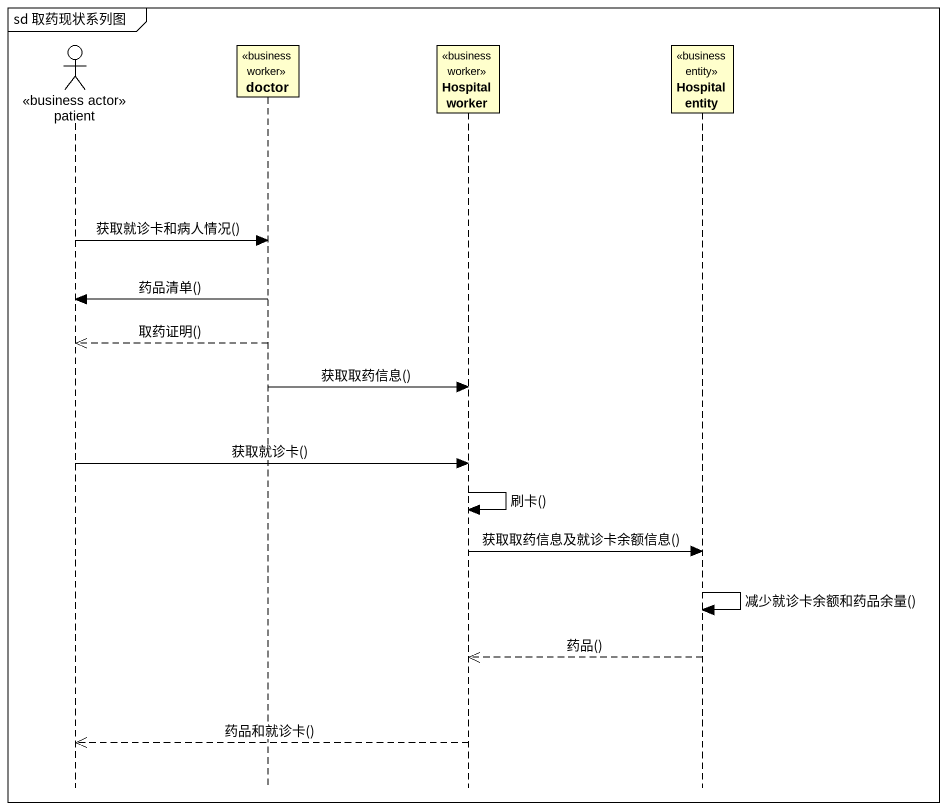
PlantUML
@startuml
mainframe sd 取药现状系列图
hide footbox
actor patient <<business actor>>
participant doctor <<business worker>>
participant "Hospital worker" as Hospital_worker <<business worker>>
participant "Hospital entity" as Hospital_entity <<business entity>>

patient -> doctor : 获取就诊卡和病人情况()
doctor -> patient : 药品清单()
doctor -->> patient : 取药证明()
doctor -> Hospital_worker : 获取取药信息()
patient -> Hospital_worker : 获取就诊卡()
Hospital_worker -> Hospital_worker : 刷卡()
Hospital_worker -> Hospital_entity : 获取取药信息及就诊卡余额信息()
Hospital_entity -> Hospital_entity : 减少就诊卡余额和药品余量()
Hospital_entity -->> Hospital_worker : 药品()
Hospital_worker -->> patient : 药品和就诊卡()
@enduml
